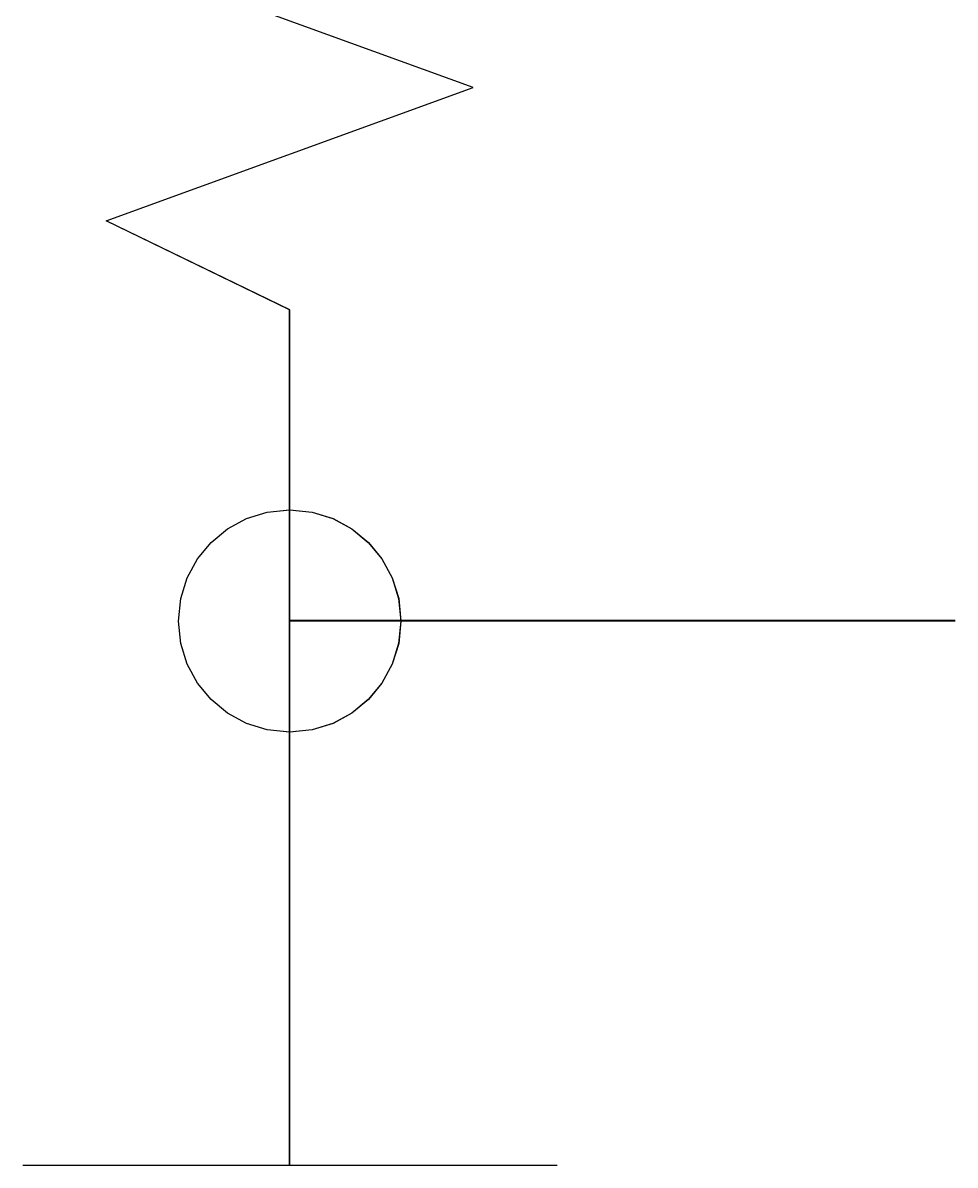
# Model space of a CAD drawing. Extents: x 1 to 47.7, y 0.2 to 35.
# Drawn here: x 34.7483 to 34.9579, y 4.5127 to 4.7696 of the extents above; entities that cross this region are included whole.
import ezdxf

# ---------------------------------------------------------------- set-up
doc = ezdxf.new("R2010")
doc.units = 0
doc.header["$MEASUREMENT"] = 0
for name, color, linetype in [('5_1___24__TARGET_LEDS___12', 7, 'CONTINUOUS'), ('6_2___8__INDEPENDENT_INPUT', 7, 'CONTINUOUS'), ('6_3___8__OPTOISO_INDEPENDE', 7, 'CONTINUOUS'), ('6_4___24__OPTOISO_INDEPEND', 7, 'CONTINUOUS'), ('6_5___8__INDEPENDENT_INPUT', 7, 'CONTINUOUS'), ('6_6___8__INDEPENDENT_INPUT', 7, 'CONTINUOUS'), ('6_7___8__OPTOISO_INDEPENDE', 7, 'CONTINUOUS'), ('6_8___8__OPTOISO_INDEPENDE', 7, 'CONTINUOUS')]:
    doc.layers.add(name, color=color, linetype=linetype)

msp = doc.modelspace()

# ---------------------------------------------------------------- linework, layer by layer
at = {"layer": '5_1___24__TARGET_LEDS___12'}
for points in [[(34.80829, 4.51269), (34.80829, 4.6352), (34.95794, 4.6352)], [(34.74841, 4.51269), (34.86842, 4.51269)]]:
    msp.add_lwpolyline(points, dxfattribs=at)
at = {"layer": '6_2___8__INDEPENDENT_INPUT'}
for points in [[(34.80829, 4.51269), (34.80829, 4.6352), (34.95794, 4.6352)], [(34.7483, 4.51269), (34.8683, 4.51269)]]:
    msp.add_lwpolyline(points, dxfattribs=at)
at = {"layer": '6_3___8__OPTOISO_INDEPENDE'}
for points in [[(34.80829, 4.51269), (34.80829, 4.6352), (34.95794, 4.6352)], [(34.7483, 4.51269), (34.8683, 4.51269)]]:
    msp.add_lwpolyline(points, dxfattribs=at)
at = {"layer": '6_4___24__OPTOISO_INDEPEND'}
for points in [[(34.80829, 4.51269), (34.80829, 4.6352), (34.95794, 4.6352)], [(34.74828, 4.51269), (34.86829, 4.51269)]]:
    msp.add_lwpolyline(points, dxfattribs=at)
at = {"layer": '6_5___8__INDEPENDENT_INPUT'}
for points in [[(34.95795, 4.6351), (34.80828, 4.6351), (34.80828, 4.70508), (34.76703, 4.72508), (34.84954, 4.7551), (34.76703, 4.78511), (34.84954, 4.81513), (34.76703, 4.84514), (34.84954, 4.87516), (34.80828, 4.89517), (34.80828, 4.9351), (34.95795, 4.9351)], [(34.80828, 4.51269), (34.80828, 4.6351), (34.95795, 4.6351)], [(34.74828, 4.51269), (34.86829, 4.51269)]]:
    msp.add_lwpolyline(points, dxfattribs=at)
msp.add_lwpolyline([(34.80827, 4.6601), (34.81331, 4.65959), (34.81801, 4.65813), (34.82226, 4.65583), (34.82596, 4.65277), (34.82902, 4.64907), (34.83132, 4.64482), (34.83278, 4.64012), (34.83329, 4.63508), (34.83278, 4.63004), (34.83132, 4.62535), (34.82902, 4.62111), (34.82596, 4.61742), (34.82226, 4.61437), (34.81801, 4.61207), (34.81331, 4.61061), (34.80827, 4.61011), (34.80323, 4.61061), (34.79854, 4.61207), (34.79429, 4.61437), (34.7906, 4.61742), (34.78755, 4.62111), (34.78524, 4.62535), (34.78379, 4.63004), (34.78328, 4.63508), (34.78379, 4.64012), (34.78524, 4.64482), (34.78755, 4.64907), (34.7906, 4.65277), (34.79429, 4.65583), (34.79854, 4.65813), (34.80323, 4.65959)], close=True, dxfattribs=at)
at = {"layer": '6_6___8__INDEPENDENT_INPUT'}
for points in [[(34.80829, 4.51269), (34.80829, 4.6352), (34.95794, 4.6352)], [(34.7483, 4.51269), (34.8683, 4.51269)]]:
    msp.add_lwpolyline(points, dxfattribs=at)
at = {"layer": '6_7___8__OPTOISO_INDEPENDE'}
for points in [[(34.80829, 4.51269), (34.80829, 4.6352), (34.95794, 4.6352)], [(34.7483, 4.51269), (34.8683, 4.51269)]]:
    msp.add_lwpolyline(points, dxfattribs=at)
at = {"layer": '6_8___8__OPTOISO_INDEPENDE'}
for points in [[(34.95794, 4.6352), (34.8083, 4.6352), (34.8083, 4.70508), (34.76705, 4.72508), (34.84956, 4.7551), (34.76705, 4.78511), (34.84956, 4.81513), (34.76705, 4.84514), (34.84956, 4.87516), (34.8083, 4.89517), (34.8083, 4.93521), (34.95794, 4.93521)], [(34.8083, 4.516), (34.8083, 4.6352), (34.95794, 4.6352)], [(34.7483, 4.51269), (34.8683, 4.51269)]]:
    msp.add_lwpolyline(points, dxfattribs=at)
msp.add_lwpolyline([(34.80829, 4.6601), (34.81333, 4.65959), (34.81803, 4.65813), (34.82228, 4.65583), (34.82598, 4.65277), (34.82904, 4.64907), (34.83134, 4.64482), (34.8328, 4.64012), (34.83331, 4.63508), (34.8328, 4.63004), (34.83134, 4.62535), (34.82904, 4.62111), (34.82598, 4.61742), (34.82228, 4.61437), (34.81803, 4.61207), (34.81333, 4.61061), (34.80829, 4.61011), (34.80325, 4.61061), (34.79856, 4.61207), (34.79431, 4.61437), (34.79062, 4.61742), (34.78757, 4.62111), (34.78526, 4.62535), (34.78381, 4.63004), (34.7833, 4.63508), (34.78381, 4.64012), (34.78526, 4.64482), (34.78757, 4.64907), (34.79062, 4.65277), (34.79431, 4.65583), (34.79856, 4.65813), (34.80325, 4.65959)], close=True, dxfattribs=at)

doc.saveas('drawing.dxf')
